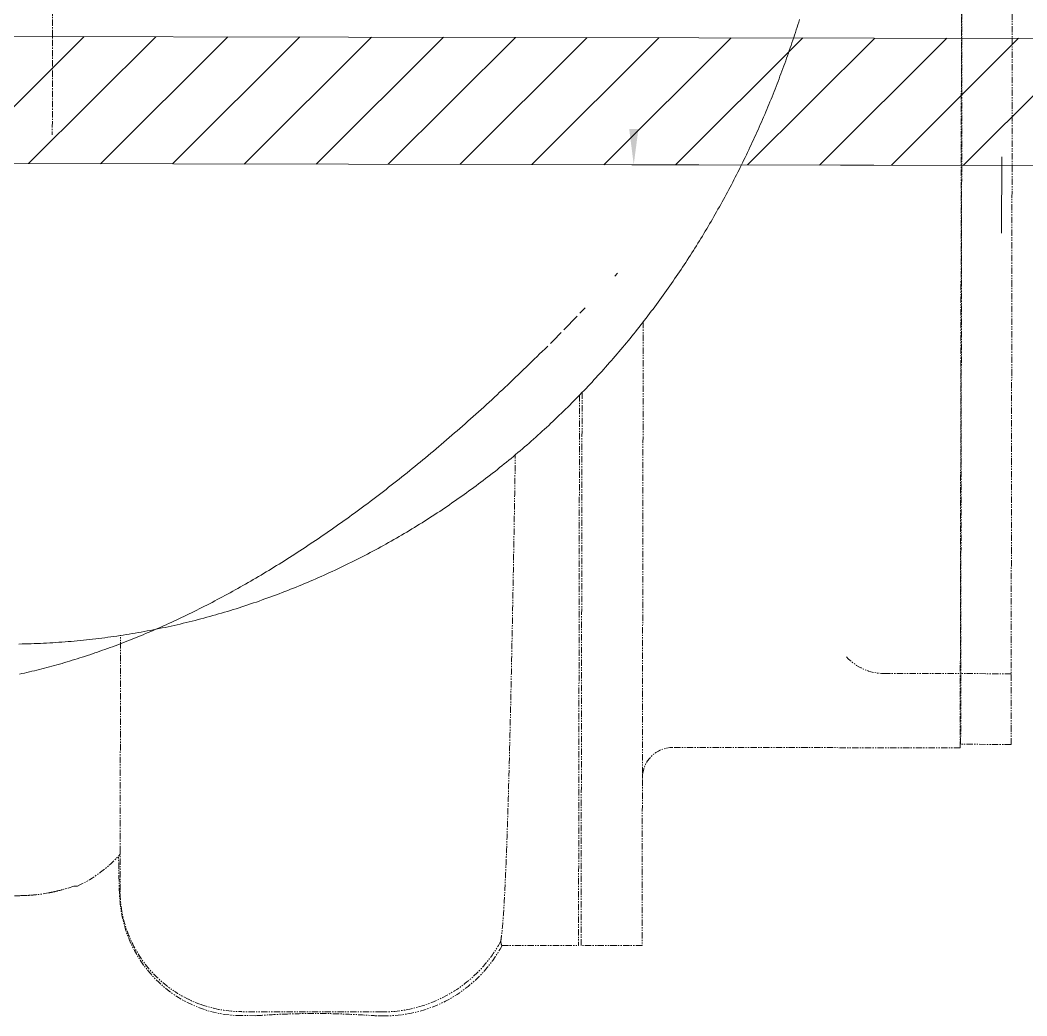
# Model space of a CAD drawing. Extents: x 766778 to 845620, y 133762 to 209800.
# Drawn here: x 787059.7 to 787257.7, y 190149.3 to 190345.1 of the extents above; entities that cross this region are included whole.
import ezdxf

# ---------------------------------------------------------------- set-up
doc = ezdxf.new("R2010")
doc.units = 0
doc.header["$MEASUREMENT"] = 0
doc.linetypes.add('CENTER', pattern=[2, 1.25, -0.25, 0.25, -0.25])
doc.linetypes.add('PHANTOM', pattern=[2.5, 1.25, -0.25, 0.25, -0.25, 0.25, -0.25])
doc.layers.get('0').update_dxf_attribs({"color": 1, "linetype": 'CONTINUOUS'})
doc.layers.add('CENTER_LINES', color=1, linetype='CENTER')
for name, color, linetype, lineweight in [('LA-4748_SHOWN', 2, 'CONTINUOUS', 53), ('LA-5075_SHOWN', 2, 'CONTINUOUS', 53), ('PHANTOM_LINES', 4, 'PHANTOM', 25)]:
    doc.layers.add(name, color=color, linetype=linetype, lineweight=lineweight)

# ---------------------------------------------------------------- blocks, each defined once
blk = doc.blocks.new('HE 3516C HSL RH')
at = {"layer": 'LA-5075_SHOWN', "color": 252, "lineweight": 5, "flags": 128}
blk.add_lwpolyline([(-6198.1, -166.99), (-6197.49, -166.98), (-6196.88, -166.96), (-6196.28, -166.95), (-6195.67, -166.93), (-6195.07, -166.9), (-6194.46, -166.88), (-6193.86, -166.85), (-6193.25, -166.82), (-6192.65, -166.79), (-6192.04, -166.76), (-6191.44, -166.72), (-6190.83, -166.68), (-6190.23, -166.64), (-6189.63, -166.6), (-6189.02, -166.55), (-6188.42, -166.5), (-6187.82, -166.45), (-6187.21, -166.4), (-6186.61, -166.34), (-6186.01, -166.28), (-6185.41, -166.22), (-6184.8, -166.16), (-6184.2, -166.09), (-6183.6, -166.02), (-6183, -165.95), (-6182.4, -165.88), (-6181.8, -165.8), (-6181.2, -165.72), (-6180.6, -165.64), (-6180.01, -165.56), (-6179.41, -165.48), (-6178.81, -165.39), (-6178.21, -165.3), (-6177.62, -165.21), (-6177.02, -165.11), (-6176.42, -165.01), (-6175.83, -164.91), (-6175.23, -164.81), (-6174.64, -164.71), (-6174.05, -164.6), (-6173.45, -164.49), (-6172.86, -164.38), (-6172.27, -164.27), (-6171.68, -164.15), (-6171.09, -164.03), (-6170.49, -163.91), (-6169.9, -163.79), (-6169.32, -163.66), (-6168.73, -163.53), (-6168.14, -163.4), (-6167.55, -163.27), (-6166.96, -163.14), (-6166.38, -163), (-6165.79, -162.86), (-6165.21, -162.72), (-6164.62, -162.57), (-6164.04, -162.43), (-6163.46, -162.28), (-6162.88, -162.13), (-6162.3, -161.98), (-6161.71, -161.82), (-6161.13, -161.66), (-6160.56, -161.5), (-6159.98, -161.34), (-6159.4, -161.18), (-6158.82, -161.01), (-6158.25, -160.84), (-6157.67, -160.67), (-6157.1, -160.5), (-6156.52, -160.32), (-6155.95, -160.15), (-6155.38, -159.97), (-6154.81, -159.78), (-6154.24, -159.6), (-6153.67, -159.41), (-6153.1, -159.22), (-6152.53, -159.03), (-6151.97, -158.84), (-6151.4, -158.65), (-6150.84, -158.45), (-6150.27, -158.25), (-6149.71, -158.05), (-6149.15, -157.85), (-6148.58, -157.64), (-6148.02, -157.43), (-6147.46, -157.22), (-6146.91, -157.01), (-6146.35, -156.8), (-6145.79, -156.58), (-6145.24, -156.36), (-6144.68, -156.14), (-6144.13, -155.92), (-6143.57, -155.7), (-6143.02, -155.47), (-6142.47, -155.24), (-6141.92, -155.01), (-6141.37, -154.78), (-6140.82, -154.55), (-6140.28, -154.31), (-6139.73, -154.07), (-6139.19, -153.83), (-6138.64, -153.59), (-6138.1, -153.35), (-6137.56, -153.1), (-6137.02, -152.85), (-6136.48, -152.6), (-6135.94, -152.35), (-6135.4, -152.1), (-6134.87, -151.84), (-6134.33, -151.58), (-6133.8, -151.32), (-6133.27, -151.06), (-6132.73, -150.8), (-6132.2, -150.53), (-6131.67, -150.27), (-6131.15, -150), (-6130.62, -149.73), (-6130.09, -149.45), (-6129.57, -149.18), (-6129.05, -148.9), (-6128.52, -148.62), (-6128, -148.34), (-6127.48, -148.06), (-6126.96, -147.78), (-6126.45, -147.49), (-6125.93, -147.2), (-6125.42, -146.91), (-6124.9, -146.62), (-6124.39, -146.33), (-6123.88, -146.03), (-6123.37, -145.74), (-6122.86, -145.44), (-6122.35, -145.14), (-6121.85, -144.84), (-6121.34, -144.53), (-6120.84, -144.23), (-6120.34, -143.92), (-6119.84, -143.61), (-6119.34, -143.3), (-6118.84, -142.99), (-6118.34, -142.68), (-6117.84, -142.36), (-6117.35, -142.04), (-6116.86, -141.72), (-6116.36, -141.4), (-6115.87, -141.08), (-6115.38, -140.76), (-6114.9, -140.43), (-6114.41, -140.1), (-6113.93, -139.77), (-6113.44, -139.44), (-6112.96, -139.11), (-6112.48, -138.78), (-6112, -138.44), (-6111.52, -138.11), (-6111.04, -137.77), (-6110.57, -137.43), (-6110.09, -137.08), (-6109.62, -136.74), (-6109.15, -136.4), (-6108.68, -136.05), (-6108.21, -135.7), (-6107.74, -135.35), (-6107.27, -135), (-6106.81, -134.65), (-6106.35, -134.3), (-6105.89, -133.94), (-6105.42, -133.58), (-6104.97, -133.23), (-6104.51, -132.87), (-6104.05, -132.5), (-6103.6, -132.14), (-6103.14, -131.78), (-6102.69, -131.41), (-6102.24, -131.04), (-6101.79, -130.68), (-6101.35, -130.31), (-6100.9, -129.93), (-6100.46, -129.56), (-6100.01, -129.19), (-6099.57, -128.81), (-6099.13, -128.44), (-6098.69, -128.06), (-6098.26, -127.68), (-6097.82, -127.3), (-6097.39, -126.91), (-6096.95, -126.53), (-6096.52, -126.15), (-6096.09, -125.76), (-6095.67, -125.37), (-6095.24, -124.98), (-6094.81, -124.59), (-6094.39, -124.2), (-6093.97, -123.81), (-6093.55, -123.41), (-6093.13, -123.02), (-6092.71, -122.62), (-6092.3, -122.22), (-6091.88, -121.82), (-6091.47, -121.42), (-6091.06, -121.02), (-6090.65, -120.62), (-6090.24, -120.22), (-6089.83, -119.81), (-6089.43, -119.4), (-6089.03, -119), (-6088.62, -118.59), (-6088.22, -118.18), (-6087.82, -117.77), (-6087.43, -117.35), (-6087.03, -116.94), (-6086.64, -116.53), (-6086.24, -116.11), (-6085.85, -115.69), (-6085.46, -115.28), (-6085.07, -114.86), (-6084.69, -114.44), (-6084.3, -114.01), (-6083.92, -113.59), (-6083.54, -113.17), (-6083.16, -112.74), (-6082.78, -112.32), (-6082.4, -111.89), (-6082.03, -111.46), (-6081.65, -111.03), (-6081.28, -110.61), (-6080.91, -110.17), (-6080.54, -109.74), (-6080.17, -109.31), (-6079.8, -108.88), (-6079.44, -108.44), (-6079.08, -108), (-6078.72, -107.57), (-6078.36, -107.13), (-6078, -106.69), (-6077.64, -106.25), (-6077.28, -105.81), (-6076.93, -105.37), (-6076.58, -104.93), (-6076.23, -104.48), (-6075.88, -104.04), (-6075.53, -103.59), (-6075.19, -103.15), (-6074.84, -102.7), (-6074.5, -102.25), (-6074.16, -101.8), (-6073.82, -101.35), (-6073.48, -100.9), (-6073.15, -100.45), (-6072.81, -100), (-6072.48, -99.54), (-6072.15, -99.09), (-6071.82, -98.63), (-6071.49, -98.18), (-6071.16, -97.72), (-6070.84, -97.26), (-6070.52, -96.81), (-6070.2, -96.35), (-6069.88, -95.89), (-6069.56, -95.43), (-6069.24, -94.96), (-6068.92, -94.5), (-6068.61, -94.04), (-6068.3, -93.58), (-6067.99, -93.11), (-6067.68, -92.65), (-6067.37, -92.18), (-6067.07, -91.71), (-6066.76, -91.25), (-6066.46, -90.78), (-6066.16, -90.31), (-6065.86, -89.84), (-6065.56, -89.37), (-6065.27, -88.9), (-6064.97, -88.43), (-6064.68, -87.95), (-6064.39, -87.48), (-6064.1, -87.01), (-6063.81, -86.53), (-6063.52, -86.06), (-6063.24, -85.58), (-6062.95, -85.11), (-6062.67, -84.63), (-6062.39, -84.15), (-6062.11, -83.67), (-6061.83, -83.19), (-6061.56, -82.71), (-6061.28, -82.23), (-6061.01, -81.75), (-6060.74, -81.27), (-6060.47, -80.79), (-6060.2, -80.31), (-6059.94, -79.82), (-6059.67, -79.34), (-6059.41, -78.86), (-6059.15, -78.37), (-6058.89, -77.89), (-6058.63, -77.4), (-6058.37, -76.92), (-6058.12, -76.43), (-6057.86, -75.94), (-6057.61, -75.45), (-6057.36, -74.97), (-6057.11, -74.48), (-6056.86, -73.99), (-6056.62, -73.5), (-6056.37, -73.01), (-6056.13, -72.52), (-6055.89, -72.02), (-6055.65, -71.53), (-6055.41, -71.04), (-6055.17, -70.55), (-6054.94, -70.06), (-6054.7, -69.56), (-6054.47, -69.07), (-6054.24, -68.57), (-6054.01, -68.08), (-6053.79, -67.58), (-6053.56, -67.09), (-6053.33, -66.59), (-6053.11, -66.1), (-6052.89, -65.6), (-6052.67, -65.1), (-6052.45, -64.6), (-6052.24, -64.11), (-6052.02, -63.61), (-6051.81, -63.11), (-6051.59, -62.61), (-6051.38, -62.11), (-6051.17, -61.61), (-6050.97, -61.11), (-6050.76, -60.61), (-6050.55, -60.11), (-6050.35, -59.61), (-6050.15, -59.11), (-6049.95, -58.6), (-6049.75, -58.1), (-6049.55, -57.6), (-6049.36, -57.1), (-6049.16, -56.59), (-6048.97, -56.09), (-6048.78, -55.59), (-6048.59, -55.08), (-6048.4, -54.58), (-6048.21, -54.07), (-6048.03, -53.57), (-6047.84, -53.06), (-6047.66, -52.56), (-6047.48, -52.05), (-6047.3, -51.55), (-6047.12, -51.04), (-6046.94, -50.53), (-6046.77, -50.03), (-6046.59, -49.52), (-6046.42, -49.01), (-6046.25, -48.5), (-6046.08, -48), (-6045.91, -47.49), (-6045.74, -46.98), (-6045.58, -46.47), (-6045.41, -45.96), (-6045.25, -45.45), (-6045.09, -44.94), (-6044.93, -44.44), (-6044.77, -43.93)], dxfattribs=at)
blk = doc.blocks.new('_FILLED')
at = {"color": 0, "linetype": 'ByBlock'}
blk.add_solid([(0, 0), (-1, 0.129), (-1, -0.129)], dxfattribs=at)
blk = doc.blocks.new('A$C7EB86452')
at = {"color": 252, "linetype": 'Continuous', "lineweight": 5}
for p, q in [((-22.88, -830.42), (745.04, -938.34)), ((25.15, -862.41), (53.39, -841.14)), ((39.15, -864.38), (67.39, -843.1)), ((53.16, -866.35), (81.39, -845.07)), ((67.16, -868.32), (95.4, -847.04)), ((81.17, -870.29), (109.4, -849.01)), ((95.17, -872.25), (123.41, -850.98)), ((109.18, -874.22), (137.41, -852.94)), ((700.96, -957.39), (-26.36, -855.17)), ((123.18, -876.19), (151.42, -854.91)), ((137.19, -878.16), (165.42, -856.88)), ((151.19, -880.13), (179.43, -858.85)), ((165.19, -882.1), (193.43, -860.82)), ((179.2, -884.06), (207.43, -862.79)), ((193.2, -886.03), (221.44, -864.75)), ((207.21, -888), (235.44, -866.72)), ((221.21, -889.97), (249.45, -868.69)), ((598.15, -942.94), (156.67, -880.9))]:
    blk.add_line(p, q, dxfattribs=at)
at = {"color": 252, "lineweight": 5}
blk.add_line((228.94, -889.37), (226.86, -904.22), dxfattribs=at)
at = {"layer": 'PHANTOM_LINES', "color": 252, "lineweight": 5}
for p, q in [((205.07, -1002.66), (228.45, -836.3)), ((214.88, -1004.04), (238.26, -837.67)), ((204.88, -1003.35), (227.04, -845.63)), ((154.63, -911.82), (137.56, -1033.27)), ((140.24, -924.36), (125.18, -1031.53)), ((125.67, -1031.6), (140.81, -923.92)), ((37.35, -1008.36), (44.32, -958.77)), ((192.05, -986.8), (206.91, -988.89)), ((216.81, -990.28), (207.01, -988.9)), ((204.88, -1003.35), (148.93, -995.48)), ((214.88, -1004.04), (205.07, -1002.66)), ((110.27, -1029.43), (125.18, -1031.53)), ((137.56, -1033.27), (125.67, -1031.6)), ((85.06, -1039.14), (57.8, -1035.31)), ((60.42, -1036.47), (57.68, -1036.08)), ((85.5, -1039.99), (84.06, -1039.78))]:
    blk.add_line(p, q, dxfattribs=at)
at = {"layer": 'PHANTOM_LINES', "color": 252, "lineweight": 5, "flags": 128}
for points in [[(110.12, -1028.62), (110.14, -1028.56), (110.16, -1028.5), (110.18, -1028.45), (110.2, -1028.38), (110.22, -1028.32), (110.24, -1028.26), (110.26, -1028.19), (110.28, -1028.12), (110.3, -1028.05), (110.32, -1027.98), (110.34, -1027.9), (110.36, -1027.82), (110.39, -1027.74), (110.41, -1027.66), (110.43, -1027.58), (110.45, -1027.5), (110.48, -1027.41), (110.5, -1027.32), (110.52, -1027.23), (110.55, -1027.14), (110.57, -1027.04), (110.6, -1026.94), (110.62, -1026.85), (110.65, -1026.74), (110.67, -1026.64), (110.7, -1026.54), (110.72, -1026.43), (110.75, -1026.32), (110.78, -1026.21), (110.8, -1026.1), (110.83, -1025.99), (110.86, -1025.87), (110.88, -1025.75), (110.91, -1025.63), (110.94, -1025.51), (110.97, -1025.39), (111, -1025.26), (111.02, -1025.13), (111.05, -1025), (111.08, -1024.87), (111.11, -1024.74), (111.14, -1024.6), (111.17, -1024.46), (111.2, -1024.33), (111.23, -1024.18), (111.26, -1024.04), (111.29, -1023.9), (111.32, -1023.75), (111.36, -1023.6), (111.39, -1023.45), (111.42, -1023.3), (111.45, -1023.14), (111.48, -1022.99), (111.52, -1022.83), (111.55, -1022.67), (111.58, -1022.5), (111.62, -1022.34), (111.65, -1022.17), (111.68, -1022.01), (111.72, -1021.84), (111.75, -1021.67), (111.79, -1021.49), (111.82, -1021.32), (111.86, -1021.14), (111.89, -1020.96), (111.93, -1020.78), (111.96, -1020.6), (112, -1020.41), (112.04, -1020.22), (112.07, -1020.04), (112.11, -1019.85), (112.15, -1019.65), (112.18, -1019.46), (112.22, -1019.26), (112.26, -1019.06), (112.3, -1018.86), (112.34, -1018.66), (112.37, -1018.46), (112.41, -1018.25), (112.45, -1018.05), (112.49, -1017.84), (112.53, -1017.63), (112.57, -1017.41), (112.61, -1017.2), (112.65, -1016.98), (112.69, -1016.77), (112.73, -1016.55), (112.77, -1016.32), (112.81, -1016.1), (112.86, -1015.88), (112.9, -1015.65), (112.94, -1015.42), (112.98, -1015.19), (113.02, -1014.96), (113.07, -1014.72), (113.11, -1014.49), (113.15, -1014.25), (113.2, -1014.01), (113.24, -1013.77), (113.28, -1013.53), (113.33, -1013.28), (113.37, -1013.04), (113.42, -1012.79), (113.46, -1012.54), (113.51, -1012.29), (113.55, -1012.03), (113.6, -1011.78), (113.64, -1011.52), (113.69, -1011.27), (113.73, -1011.01), (113.78, -1010.74), (113.83, -1010.48), (113.87, -1010.22), (113.92, -1009.95), (113.97, -1009.68), (114.01, -1009.41), (114.06, -1009.14), (114.11, -1008.87), (114.16, -1008.59), (114.21, -1008.31), (114.25, -1008.04), (114.3, -1007.76), (114.35, -1007.47), (114.4, -1007.19), (114.45, -1006.91), (114.5, -1006.62), (114.55, -1006.33), (114.6, -1006.04), (114.65, -1005.75), (114.7, -1005.46), (114.75, -1005.16), (114.8, -1004.86), (114.85, -1004.57), (114.91, -1004.27), (114.96, -1003.96), (115.01, -1003.66), (115.06, -1003.35), (115.11, -1003.05), (115.17, -1002.74), (115.22, -1002.43), (115.27, -1002.12), (115.32, -1001.8), (115.38, -1001.49), (115.43, -1001.17), (115.48, -1000.85), (115.54, -1000.53), (115.59, -1000.21), (115.65, -999.89), (115.7, -999.56), (115.76, -999.24), (115.81, -998.91), (115.87, -998.58), (115.92, -998.25), (115.98, -997.92), (116.03, -997.58), (116.09, -997.25), (116.15, -996.91), (116.2, -996.57), (116.26, -996.23), (116.32, -995.89), (116.37, -995.55), (116.43, -995.2), (116.49, -994.85), (116.55, -994.51), (116.6, -994.16), (116.66, -993.81), (116.72, -993.46), (116.78, -993.1), (116.84, -992.75), (116.9, -992.39), (116.95, -992.04), (117.01, -991.68), (117.07, -991.32), (117.13, -990.96), (117.19, -990.6), (117.25, -990.23), (117.31, -989.87), (117.37, -989.5), (117.43, -989.13), (117.49, -988.77), (117.55, -988.4), (117.61, -988.03), (117.67, -987.65), (117.73, -987.28), (117.8, -986.9), (117.86, -986.53), (117.92, -986.15), (117.98, -985.77), (118.04, -985.39), (118.1, -985.01), (118.17, -984.63), (118.23, -984.25), (118.29, -983.86), (118.35, -983.48), (118.42, -983.09), (118.48, -982.7), (118.54, -982.31), (118.6, -981.92), (118.67, -981.53), (118.73, -981.14), (118.8, -980.74), (118.86, -980.35), (118.92, -979.95), (118.99, -979.55), (119.05, -979.15), (119.12, -978.75), (119.18, -978.35), (119.24, -977.95), (119.31, -977.55), (119.37, -977.14), (119.44, -976.74), (119.5, -976.33), (119.57, -975.92), (119.64, -975.51), (119.7, -975.1), (119.77, -974.69), (119.83, -974.28), (119.9, -973.86), (119.97, -973.45), (120.03, -973.03), (120.1, -972.61), (120.17, -972.2), (120.23, -971.78), (120.3, -971.36), (120.37, -970.93), (120.43, -970.51), (120.5, -970.09), (120.57, -969.66), (120.64, -969.24), (120.71, -968.81), (120.77, -968.38), (120.84, -967.95), (120.91, -967.52), (120.98, -967.09), (121.05, -966.66), (121.12, -966.22), (121.18, -965.79), (121.25, -965.35), (121.32, -964.92), (121.39, -964.48), (121.46, -964.04), (121.53, -963.6), (121.6, -963.16), (121.67, -962.72), (121.74, -962.27), (121.81, -961.83), (121.88, -961.38), (121.95, -960.94), (122.02, -960.49), (122.09, -960.04), (122.16, -959.59), (122.23, -959.14), (122.31, -958.69), (122.38, -958.24), (122.45, -957.78), (122.52, -957.33), (122.59, -956.87), (122.66, -956.42), (122.73, -955.96), (122.81, -955.5), (122.88, -955.05), (122.95, -954.59), (123.02, -954.13), (123.09, -953.67), (123.17, -953.2), (123.24, -952.74), (123.31, -952.28), (123.38, -951.82), (123.46, -951.35), (123.53, -950.89), (123.6, -950.42), (123.68, -949.95), (123.75, -949.49), (123.82, -949.02), (123.89, -948.55), (123.97, -948.08), (124.04, -947.61), (124.11, -947.14), (124.19, -946.67), (124.26, -946.2), (124.34, -945.72), (124.41, -945.25), (124.48, -944.78), (124.56, -944.3), (124.63, -943.83), (124.7, -943.36), (124.78, -942.88), (124.85, -942.41), (124.93, -941.93), (125, -941.45), (125.07, -940.98), (125.15, -940.5), (125.22, -940.02), (125.3, -939.54), (125.37, -939.06), (125.45, -938.58), (125.52, -938.1), (125.6, -937.62), (125.67, -937.14), (125.74, -936.66), (125.82, -936.18), (125.89, -935.7), (125.97, -935.22), (126.04, -934.73), (126.12, -934.25)], [(57.68, -1036.08), (56.57, -1035.9), (55.46, -1035.66), (54.37, -1035.37), (53.29, -1035.03), (52.23, -1034.64), (51.19, -1034.2), (50.18, -1033.71), (49.19, -1033.17), (48.22, -1032.58), (47.29, -1031.95), (46.38, -1031.28), (45.51, -1030.57), (44.67, -1029.81), (43.87, -1029.02), (43.11, -1028.19), (42.39, -1027.33), (41.7, -1026.43), (41.06, -1025.5), (40.46, -1024.55), (39.91, -1023.57), (39.4, -1022.56), (38.94, -1021.53), (38.52, -1020.49), (38.16, -1019.42), (37.84, -1018.35), (37.7, -1017.8), (37.58, -1017.26), (37.46, -1016.72), (37.36, -1016.18), (37.27, -1015.64), (37.2, -1015.11), (37.14, -1014.59), (37.09, -1014.09), (37.05, -1013.61), (37.02, -1013.15), (37.01, -1012.73), (37, -1012.34), (36.99, -1011.99), (36.99, -1011.68), (37, -1011.4), (37, -1011.14), (37.01, -1010.91), (37.02, -1010.7), (37.04, -1010.34), (37.06, -1010.02), (37.1, -1009.47), (37.14, -1008.97), (37.23, -1008.03), (37.28, -1007.54), (37.34, -1007.02), (37.4, -1006.47), (37.47, -1005.88), (37.54, -1005.26), (37.62, -1004.61), (37.71, -1003.92), (37.8, -1003.2), (37.89, -1002.44), (37.99, -1001.63)], [(38.32, -1001.36), (38.32, -1001.36), (38.32, -1001.35), (38.33, -1001.35), (38.33, -1001.34), (38.33, -1001.33), (38.33, -1001.31), (38.34, -1001.3), (38.34, -1001.28), (38.34, -1001.26), (38.34, -1001.24), (38.35, -1001.21), (38.35, -1001.19), (38.35, -1001.16), (38.36, -1001.13), (38.36, -1001.09), (38.37, -1001.06), (38.38, -1001.02), (38.38, -1000.98), (38.39, -1000.93), (38.4, -1000.89), (38.4, -1000.84), (38.41, -1000.79), (38.42, -1000.73), (38.43, -1000.68)], [(17.88, -1006.74), (17.69, -1006.72), (17.49, -1006.7), (17.29, -1006.67), (17.1, -1006.65), (16.9, -1006.63), (16.71, -1006.61), (16.51, -1006.59), (16.32, -1006.57), (16.13, -1006.55), (15.93, -1006.53), (15.74, -1006.51), (15.55, -1006.49), (15.37, -1006.47), (15.18, -1006.45), (14.99, -1006.43), (14.81, -1006.42), (14.63, -1006.4), (14.45, -1006.38), (14.27, -1006.37), (14.09, -1006.35), (13.92, -1006.34), (13.74, -1006.32), (13.57, -1006.31), (13.4, -1006.29)], [(28.44, -1006.31), (28.06, -1006.39), (27.67, -1006.46), (27.27, -1006.53), (26.86, -1006.6), (26.44, -1006.66), (26.02, -1006.72), (25.58, -1006.77), (25.14, -1006.82), (24.7, -1006.86), (24.25, -1006.9), (23.8, -1006.93), (23.36, -1006.95), (22.93, -1006.97), (22.49, -1006.98), (22.06, -1006.99), (21.62, -1006.99), (21.18, -1006.98), (20.73, -1006.97), (20.27, -1006.95), (19.81, -1006.92), (19.33, -1006.89), (18.85, -1006.85), (18.37, -1006.8), (17.88, -1006.74)], [(17.88, -1006.74), (18.01, -1006.76), (18.14, -1006.77), (18.26, -1006.79), (18.39, -1006.8), (18.52, -1006.81), (18.64, -1006.83), (18.77, -1006.84), (18.89, -1006.85), (19.02, -1006.86), (19.15, -1006.87), (19.27, -1006.88), (19.4, -1006.89), (19.52, -1006.9), (19.65, -1006.91), (19.77, -1006.92), (19.9, -1006.93), (20.02, -1006.93), (20.15, -1006.94), (20.27, -1006.95), (20.39, -1006.95), (20.52, -1006.96), (20.64, -1006.96), (20.76, -1006.97), (20.88, -1006.97)], [(23.4, -1006.95), (23.51, -1006.95), (23.62, -1006.94), (23.74, -1006.93), (23.85, -1006.93), (23.96, -1006.92), (24.07, -1006.91), (24.18, -1006.9), (24.3, -1006.9), (24.41, -1006.89), (24.52, -1006.88), (24.63, -1006.87), (24.74, -1006.86), (24.86, -1006.85), (24.97, -1006.84), (25.08, -1006.83), (25.19, -1006.82), (25.3, -1006.81), (25.41, -1006.79), (25.52, -1006.78), (25.63, -1006.77), (25.74, -1006.76), (25.85, -1006.74), (25.96, -1006.73), (26.07, -1006.72)], [(50.05, -1032.84), (49.6, -1032.6), (49.15, -1032.35), (48.71, -1032.09), (48.27, -1031.82), (47.84, -1031.54), (47.42, -1031.25), (47, -1030.96), (46.59, -1030.65), (46.18, -1030.33), (45.78, -1030.01), (45.39, -1029.68), (45, -1029.34), (44.62, -1028.99), (44.25, -1028.63), (43.89, -1028.27), (43.53, -1027.9), (43.19, -1027.52), (42.85, -1027.13), (42.52, -1026.73), (42.2, -1026.33), (41.89, -1025.93), (41.58, -1025.51), (41.29, -1025.09), (41, -1024.67), (40.73, -1024.24), (40.46, -1023.8), (40.21, -1023.36), (39.96, -1022.92), (39.73, -1022.47), (39.5, -1022.02), (39.29, -1021.56), (39.08, -1021.1), (38.88, -1020.63), (38.7, -1020.17), (38.52, -1019.7), (38.36, -1019.23), (38.21, -1018.75), (38.06, -1018.28), (37.93, -1017.8), (37.81, -1017.32), (37.69, -1016.84), (37.59, -1016.36), (37.5, -1015.88), (37.42, -1015.4), (37.35, -1014.92), (37.28, -1014.44), (37.23, -1013.96), (37.19, -1013.48), (37.16, -1013.01), (37.13, -1012.53), (37.12, -1012.06), (37.12, -1011.58), (37.12, -1011.12), (37.14, -1010.65), (37.16, -1010.18), (37.2, -1009.72), (37.24, -1009.26), (37.29, -1008.81), (37.35, -1008.36)], [(110.29, -1029.44), (109.78, -1030.12), (109.23, -1030.8), (108.66, -1031.45), (108.07, -1032.1), (107.45, -1032.72), (106.81, -1033.33), (106.15, -1033.92), (105.48, -1034.48), (104.78, -1035.02), (104.06, -1035.54), (103.32, -1036.03), (102.57, -1036.5), (101.8, -1036.95), (101.01, -1037.37), (100.21, -1037.76), (99.4, -1038.12), (98.58, -1038.46), (97.75, -1038.77), (96.9, -1039.05), (96.05, -1039.3), (95.18, -1039.52), (94.31, -1039.71), (93.44, -1039.88), (92.56, -1040.01), (91.68, -1040.11), (90.8, -1040.18), (89.91, -1040.23), (89.03, -1040.24), (88.14, -1040.22), (87.26, -1040.17), (86.38, -1040.09), (85.5, -1039.99)], [(110.12, -1028.62), (109.93, -1028.87), (109.75, -1029.11), (109.56, -1029.36), (109.36, -1029.6), (109.17, -1029.84), (108.97, -1030.08), (108.77, -1030.31), (108.56, -1030.54), (108.35, -1030.77), (108.14, -1031), (107.93, -1031.23), (107.71, -1031.45), (107.49, -1031.67), (107.27, -1031.89), (107.05, -1032.11), (106.82, -1032.32), (106.59, -1032.53), (106.36, -1032.74), (106.12, -1032.95), (105.89, -1033.15), (105.65, -1033.35), (105.41, -1033.55), (105.16, -1033.74), (104.92, -1033.93)], [(110.27, -1029.44), (110.26, -1029.43), (110.26, -1029.43), (110.25, -1029.43), (110.24, -1029.42), (110.23, -1029.41), (110.22, -1029.4), (110.22, -1029.38), (110.21, -1029.37), (110.2, -1029.35), (110.2, -1029.33), (110.19, -1029.31), (110.18, -1029.28), (110.18, -1029.26), (110.17, -1029.23), (110.17, -1029.2), (110.16, -1029.17), (110.16, -1029.13), (110.15, -1029.1), (110.15, -1029.06), (110.14, -1029.02), (110.14, -1028.97), (110.14, -1028.93), (110.13, -1028.88), (110.13, -1028.83), (110.13, -1028.78), (110.12, -1028.73), (110.12, -1028.67), (110.12, -1028.62)], [(104.92, -1033.93), (104.52, -1034.23), (104.12, -1034.52), (103.71, -1034.8), (103.29, -1035.08), (102.88, -1035.35), (102.45, -1035.61), (102.02, -1035.86), (101.59, -1036.1), (101.15, -1036.34), (100.71, -1036.57), (100.26, -1036.79), (99.81, -1037), (99.35, -1037.2), (98.89, -1037.4), (98.43, -1037.58), (97.96, -1037.76), (97.49, -1037.93), (97.01, -1038.09), (96.53, -1038.24), (96.05, -1038.38), (95.57, -1038.52), (95.08, -1038.64), (94.59, -1038.76), (94.1, -1038.86), (93.6, -1038.96), (93.1, -1039.05), (92.61, -1039.12), (92.11, -1039.19), (91.6, -1039.25), (91.1, -1039.3), (90.6, -1039.34), (90.1, -1039.37), (89.59, -1039.39), (89.09, -1039.4), (88.59, -1039.4), (88.08, -1039.39), (87.58, -1039.38), (87.08, -1039.35), (86.57, -1039.31), (86.07, -1039.26), (85.57, -1039.21), (85.06, -1039.14)], [(84.06, -1039.78), (83.99, -1039.77), (83.89, -1039.75), (83.76, -1039.73), (83.62, -1039.7), (83.45, -1039.66), (83.27, -1039.63), (83.07, -1039.59), (82.85, -1039.54), (82.62, -1039.49), (82.37, -1039.44), (82.11, -1039.39), (81.83, -1039.33), (81.54, -1039.27), (81.22, -1039.21), (80.9, -1039.15), (80.55, -1039.08), (80.19, -1039.01), (79.82, -1038.94), (79.43, -1038.86), (79.04, -1038.79), (78.64, -1038.71), (78.23, -1038.64), (77.81, -1038.56), (77.38, -1038.49), (76.94, -1038.41), (76.49, -1038.33), (76.03, -1038.25), (75.55, -1038.18), (75.06, -1038.1), (74.56, -1038.02), (74.05, -1037.94), (73.53, -1037.86), (73.01, -1037.78), (72.48, -1037.71), (71.96, -1037.63), (71.43, -1037.56), (70.91, -1037.49), (70.39, -1037.43), (69.89, -1037.36), (69.39, -1037.3), (68.91, -1037.25), (68.43, -1037.19), (67.96, -1037.14), (67.51, -1037.09), (67.06, -1037.04), (66.63, -1037), (66.2, -1036.96), (65.79, -1036.92), (65.39, -1036.88), (65.01, -1036.84), (64.63, -1036.81), (64.28, -1036.78), (63.94, -1036.75), (63.61, -1036.72), (63.3, -1036.7), (63, -1036.67), (62.73, -1036.65), (62.46, -1036.63), (62.21, -1036.61), (61.98, -1036.59), (61.75, -1036.58), (61.54, -1036.56), (61.34, -1036.54), (61.15, -1036.53), (60.98, -1036.51), (60.83, -1036.5), (60.7, -1036.49), (60.58, -1036.48), (60.49, -1036.47), (60.42, -1036.47)]]:
    blk.add_lwpolyline(points, dxfattribs=at)
at = {"layer": 'PHANTOM_LINES', "color": 252, "lineweight": 5}
for centre, radius, start, end in [((193.45, -976.9), 10, 214.2637, 262), ((148.09, -1001.43), 6, 82, 171.999), ((21.42, -981.6), 26, 287.3859, 310.5575)]:
    blk.add_arc(centre, radius, start, end, dxfattribs=at)
for centre, major_axis, ratio, start_param, end_param in [((-19.9, -999.52), (49.08, -6.89), 0.00002, 6.280319, 6.45816), ((61.11, -1011.7), (-23.76, 3.31), 0.993665, 1.228869, 1.569573)]:
    blk.add_ellipse(centre, major_axis=major_axis, ratio=ratio, start_param=start_param, end_param=end_param, dxfattribs=at)
at = {"rotation": 352.0000000000881}
blk.add_blockref('HE 3516C HSL RH', (6185.31, -1654.92), dxfattribs=at)
at = {"color": 252, "linetype": 'Continuous', "lineweight": 5, "xscale": 6.99999999999974, "yscale": 6.99999999999974, "zscale": 6.99999999999974, "rotation": 261.9999999999895}
blk.add_blockref('_FILLED', (157.03, -880.95), dxfattribs=at)
blk = doc.blocks.new('ENGINE')
at = {"layer": 'CENTER_LINES', "color": 252, "lineweight": 5}
blk.add_line((946014.93, 205074.49), (946014.6, 205011.8), dxfattribs=at)
at = {"layer": 'LA-4748_SHOWN', "color": 252, "lineweight": 5}
for p, q in [((946125.69, 204984.21), (946125.15, 204983.64)), ((946117.72, 204975.81), (946117.19, 204975.27)), ((946118.78, 204976.91), (946118.25, 204976.36)), ((946119.31, 204977.46), (946118.78, 204976.91)), ((946116.13, 204974.19), (946115.6, 204973.65)), ((946116.66, 204974.73), (946116.13, 204974.19)), ((946117.19, 204975.27), (946116.66, 204974.73)), ((946114.01, 204972.05), (946113.48, 204971.52)), ((946114.54, 204972.58), (946114.01, 204972.05)), ((946115.6, 204973.65), (946115.07, 204973.12)), ((946111.9, 204969.95), (946111.37, 204969.42)), ((946112.95, 204970.99), (946112.43, 204970.47)), ((946113.48, 204971.52), (946112.95, 204970.99)), ((946109.79, 204967.87), (946109.26, 204967.36)), ((946110.31, 204968.39), (946109.79, 204967.87)), ((946110.84, 204968.91), (946110.31, 204968.39)), ((946111.37, 204969.42), (946110.84, 204968.91)), ((946107.68, 204965.83), (946107.15, 204965.33)), ((946108.21, 204966.34), (946107.68, 204965.83)), ((946108.73, 204966.85), (946108.21, 204966.34)), ((946109.26, 204967.36), (946108.73, 204966.85)), ((946105.57, 204963.83), (946105.05, 204963.33)), ((946106.1, 204964.32), (946105.57, 204963.83)), ((946106.63, 204964.83), (946106.1, 204964.32)), ((946107.15, 204965.33), (946106.63, 204964.83)), ((946103.47, 204961.85), (946102.95, 204961.36)), ((946104, 204962.34), (946103.47, 204961.85)), ((946104.52, 204962.83), (946104, 204962.34)), ((946105.05, 204963.33), (946104.52, 204962.83)), ((946101.37, 204959.91), (946100.85, 204959.43)), ((946101.9, 204960.39), (946101.37, 204959.91)), ((946102.42, 204960.88), (946101.9, 204960.39)), ((946102.95, 204961.36), (946102.42, 204960.88)), ((946099.27, 204958), (946098.75, 204957.53)), ((946099.8, 204958.47), (946099.27, 204958)), ((946100.32, 204958.95), (946099.8, 204958.47)), ((946100.85, 204959.43), (946100.32, 204958.95)), ((946097.18, 204956.12), (946096.66, 204955.66)), ((946097.7, 204956.59), (946097.18, 204956.12)), ((946098.23, 204957.06), (946097.7, 204956.59)), ((946098.75, 204957.53), (946098.23, 204957.06)), ((946095.09, 204954.28), (946094.56, 204953.82)), ((946095.61, 204954.74), (946095.09, 204954.28)), ((946096.13, 204955.2), (946095.61, 204954.74)), ((946096.66, 204955.66), (946096.13, 204955.2)), ((946092.48, 204952.02), (946091.95, 204951.57)), ((946093, 204952.47), (946092.48, 204952.02)), ((946093.52, 204952.92), (946093, 204952.47)), ((946094.04, 204953.37), (946093.52, 204952.92)), ((946094.56, 204953.82), (946094.04, 204953.37)), ((946090.39, 204950.25), (946089.87, 204949.81)), ((946090.91, 204950.69), (946090.39, 204950.25)), ((946091.43, 204951.13), (946090.91, 204950.69)), ((946091.95, 204951.57), (946091.43, 204951.13)), ((946087.79, 204948.08), (946087.27, 204947.65)), ((946088.31, 204948.51), (946087.79, 204948.08)), ((946088.83, 204948.94), (946088.31, 204948.51)), ((946089.35, 204949.37), (946088.83, 204948.94)), ((946089.87, 204949.81), (946089.35, 204949.37)), ((946085.19, 204945.96), (946084.67, 204945.54)), ((946085.71, 204946.38), (946085.19, 204945.96)), ((946086.23, 204946.8), (946085.71, 204946.38)), ((946086.75, 204947.23), (946086.23, 204946.8)), ((946087.27, 204947.65), (946086.75, 204947.23)), ((946083.11, 204944.3), (946082.59, 204943.89)), ((946083.63, 204944.72), (946083.11, 204944.3)), ((946084.15, 204945.13), (946083.63, 204944.72)), ((946084.67, 204945.54), (946084.15, 204945.13)), ((946080.52, 204942.28), (946080, 204941.88)), ((946081.04, 204942.68), (946080.52, 204942.28)), ((946081.56, 204943.08), (946081.04, 204942.68)), ((946082.08, 204943.49), (946081.56, 204943.08)), ((946082.59, 204943.89), (946082.08, 204943.49)), ((946077.94, 204940.3), (946077.42, 204939.91)), ((946078.45, 204940.69), (946077.94, 204940.3)), ((946078.97, 204941.09), (946078.45, 204940.69)), ((946079.49, 204941.48), (946078.97, 204941.09)), ((946080, 204941.88), (946079.49, 204941.48)), ((946075.35, 204938.38), (946074.84, 204938)), ((946075.87, 204938.76), (946075.35, 204938.38)), ((946076.39, 204939.14), (946075.87, 204938.76)), ((946076.9, 204939.53), (946076.39, 204939.14)), ((946077.42, 204939.91), (946076.9, 204939.53)), ((946072.26, 204936.14), (946071.75, 204935.77)), ((946072.78, 204936.51), (946072.26, 204936.14)), ((946073.29, 204936.88), (946072.78, 204936.51)), ((946073.81, 204937.25), (946073.29, 204936.88)), ((946074.32, 204937.62), (946073.81, 204937.25)), ((946074.84, 204938), (946074.32, 204937.62)), ((946069.69, 204934.33), (946069.17, 204933.97)), ((946070.2, 204934.69), (946069.69, 204934.33)), ((946070.72, 204935.05), (946070.2, 204934.69)), ((946071.23, 204935.41), (946070.72, 204935.05)), ((946071.75, 204935.77), (946071.23, 204935.41)), ((946066.61, 204932.22), (946066.09, 204931.88)), ((946067.12, 204932.57), (946066.61, 204932.22)), ((946067.63, 204932.91), (946067.12, 204932.57)), ((946068.15, 204933.26), (946067.63, 204932.91)), ((946068.66, 204933.62), (946068.15, 204933.26)), ((946069.17, 204933.97), (946068.66, 204933.62)), ((946063.53, 204930.19), (946063.02, 204929.85)), ((946064.04, 204930.52), (946063.53, 204930.19)), ((946064.55, 204930.86), (946064.04, 204930.52)), ((946065.07, 204931.19), (946064.55, 204930.86)), ((946065.58, 204931.53), (946065.07, 204931.19)), ((946066.09, 204931.88), (946065.58, 204931.53)), ((946060.46, 204928.23), (946059.95, 204927.91)), ((946060.97, 204928.55), (946060.46, 204928.23)), ((946061.48, 204928.87), (946060.97, 204928.55)), ((946061.99, 204929.2), (946061.48, 204928.87)), ((946062.51, 204929.52), (946061.99, 204929.2)), ((946063.02, 204929.85), (946062.51, 204929.52)), ((946057.4, 204926.34), (946056.89, 204926.03)), ((946057.91, 204926.65), (946057.4, 204926.34)), ((946058.42, 204926.96), (946057.91, 204926.65)), ((946058.93, 204927.27), (946058.42, 204926.96)), ((946059.44, 204927.59), (946058.93, 204927.27)), ((946059.95, 204927.91), (946059.44, 204927.59)), ((946053.83, 204924.23), (946053.32, 204923.94)), ((946054.34, 204924.52), (946053.83, 204924.23)), ((946054.85, 204924.82), (946054.34, 204924.52)), ((946055.36, 204925.12), (946054.85, 204924.82)), ((946055.87, 204925.42), (946055.36, 204925.12)), ((946056.38, 204925.73), (946055.87, 204925.42)), ((946056.89, 204926.03), (946056.38, 204925.73)), ((946050.27, 204922.22), (946049.77, 204921.94)), ((946050.78, 204922.5), (946050.27, 204922.22)), ((946051.29, 204922.78), (946050.78, 204922.5)), ((946051.8, 204923.07), (946051.29, 204922.78)), ((946052.31, 204923.36), (946051.8, 204923.07)), ((946052.81, 204923.65), (946052.31, 204923.36)), ((946053.32, 204923.94), (946052.81, 204923.65)), ((946046.72, 204920.31), (946046.22, 204920.05)), ((946047.23, 204920.58), (946046.72, 204920.31)), ((946047.74, 204920.85), (946047.23, 204920.58)), ((946048.24, 204921.12), (946047.74, 204920.85)), ((946048.75, 204921.39), (946048.24, 204921.12)), ((946049.26, 204921.66), (946048.75, 204921.39)), ((946049.77, 204921.94), (946049.26, 204921.66)), ((946042.68, 204918.25), (946042.17, 204918)), ((946043.18, 204918.5), (946042.68, 204918.25)), ((946043.69, 204918.75), (946043.18, 204918.5)), ((946044.2, 204919.01), (946043.69, 204918.75)), ((946044.7, 204919.26), (946044.2, 204919.01)), ((946045.21, 204919.52), (946044.7, 204919.26)), ((946045.71, 204919.78), (946045.21, 204919.52)), ((946046.22, 204920.05), (946045.71, 204919.78)), ((946038.64, 204916.32), (946038.14, 204916.09)), ((946039.15, 204916.56), (946038.64, 204916.32)), ((946039.65, 204916.79), (946039.15, 204916.56)), ((946040.16, 204917.03), (946039.65, 204916.79)), ((946040.66, 204917.27), (946040.16, 204917.03)), ((946041.17, 204917.51), (946040.66, 204917.27)), ((946041.67, 204917.76), (946041.17, 204917.51)), ((946042.17, 204918), (946041.67, 204917.76)), ((946034.12, 204914.31), (946033.62, 204914.09)), ((946034.62, 204914.52), (946034.12, 204914.31)), ((946035.12, 204914.74), (946034.62, 204914.52)), ((946035.63, 204914.96), (946035.12, 204914.74)), ((946036.13, 204915.18), (946035.63, 204914.96)), ((946036.63, 204915.41), (946036.13, 204915.18)), ((946037.13, 204915.63), (946036.63, 204915.41)), ((946037.64, 204915.86), (946037.13, 204915.63)), ((946038.14, 204916.09), (946037.64, 204915.86)), ((946029.61, 204912.46), (946029.11, 204912.26)), ((946030.11, 204912.65), (946029.61, 204912.46)), ((946030.61, 204912.85), (946030.11, 204912.65)), ((946031.11, 204913.05), (946030.61, 204912.85)), ((946031.61, 204913.26), (946031.11, 204913.05)), ((946032.11, 204913.46), (946031.61, 204913.26)), ((946032.61, 204913.67), (946032.11, 204913.46)), ((946033.12, 204913.88), (946032.61, 204913.67)), ((946033.62, 204914.09), (946033.12, 204913.88)), ((946024.11, 204910.42), (946023.61, 204910.25)), ((946024.61, 204910.59), (946024.11, 204910.42)), ((946025.11, 204910.77), (946024.61, 204910.59)), ((946025.61, 204910.95), (946025.11, 204910.77)), ((946026.11, 204911.13), (946025.61, 204910.95)), ((946026.61, 204911.31), (946026.11, 204911.13)), ((946027.11, 204911.5), (946026.61, 204911.31)), ((946027.61, 204911.69), (946027.11, 204911.5)), ((946028.11, 204911.88), (946027.61, 204911.69)), ((946028.61, 204912.07), (946028.11, 204911.88)), ((946029.11, 204912.26), (946028.61, 204912.07)), ((946017.64, 204908.33), (946017.15, 204908.18)), ((946018.14, 204908.48), (946017.64, 204908.33)), ((946018.64, 204908.63), (946018.14, 204908.48)), ((946019.13, 204908.78), (946018.64, 204908.63)), ((946019.63, 204908.93), (946019.13, 204908.78)), ((946020.13, 204909.09), (946019.63, 204908.93)), ((946020.63, 204909.25), (946020.13, 204909.09)), ((946021.12, 204909.41), (946020.63, 204909.25)), ((946021.62, 204909.57), (946021.12, 204909.41)), ((946022.12, 204909.74), (946021.62, 204909.57)), ((946022.62, 204909.91), (946022.12, 204909.74)), ((946023.11, 204910.07), (946022.62, 204909.91)), ((946023.61, 204910.25), (946023.11, 204910.07)), ((946010.22, 204906.34), (946009.72, 204906.23)), ((946010.71, 204906.46), (946010.22, 204906.34)), ((946011.2, 204906.58), (946010.71, 204906.46)), ((946011.7, 204906.7), (946011.2, 204906.58)), ((946012.19, 204906.83), (946011.7, 204906.7)), ((946012.69, 204906.95), (946012.19, 204906.83)), ((946013.18, 204907.08), (946012.69, 204906.95)), ((946013.68, 204907.21), (946013.18, 204907.08)), ((946014.17, 204907.34), (946013.68, 204907.21)), ((946014.67, 204907.48), (946014.17, 204907.34)), ((946015.16, 204907.62), (946014.67, 204907.48)), ((946015.66, 204907.75), (946015.16, 204907.62)), ((946016.16, 204907.89), (946015.66, 204907.75)), ((946016.65, 204908.04), (946016.16, 204907.89)), ((946017.15, 204908.18), (946016.65, 204908.04)), ((946008.24, 204905.89), (946007.75, 204905.78)), ((946008.74, 204906), (946008.24, 204905.89)), ((946009.23, 204906.11), (946008.74, 204906)), ((946009.72, 204906.23), (946009.23, 204906.11))]:
    blk.add_line(p, q, dxfattribs=at)
at = {"color": 4, "linetype": 'Continuous', "ltscale": 12, "rotation": 7.698618751251217}
blk.add_blockref('A$C7EB86452', (945855.32, 205857.51), dxfattribs=at)

msp = doc.modelspace()

# ---------------------------------------------------------------- block references
at = {"color": 7, "linetype": 'Continuous', "rotation": 0.1984573570547499}
msp.add_blockref('ENGINE', (-158232.80366, -17964.77499), dxfattribs=at)

doc.saveas('drawing.dxf')
